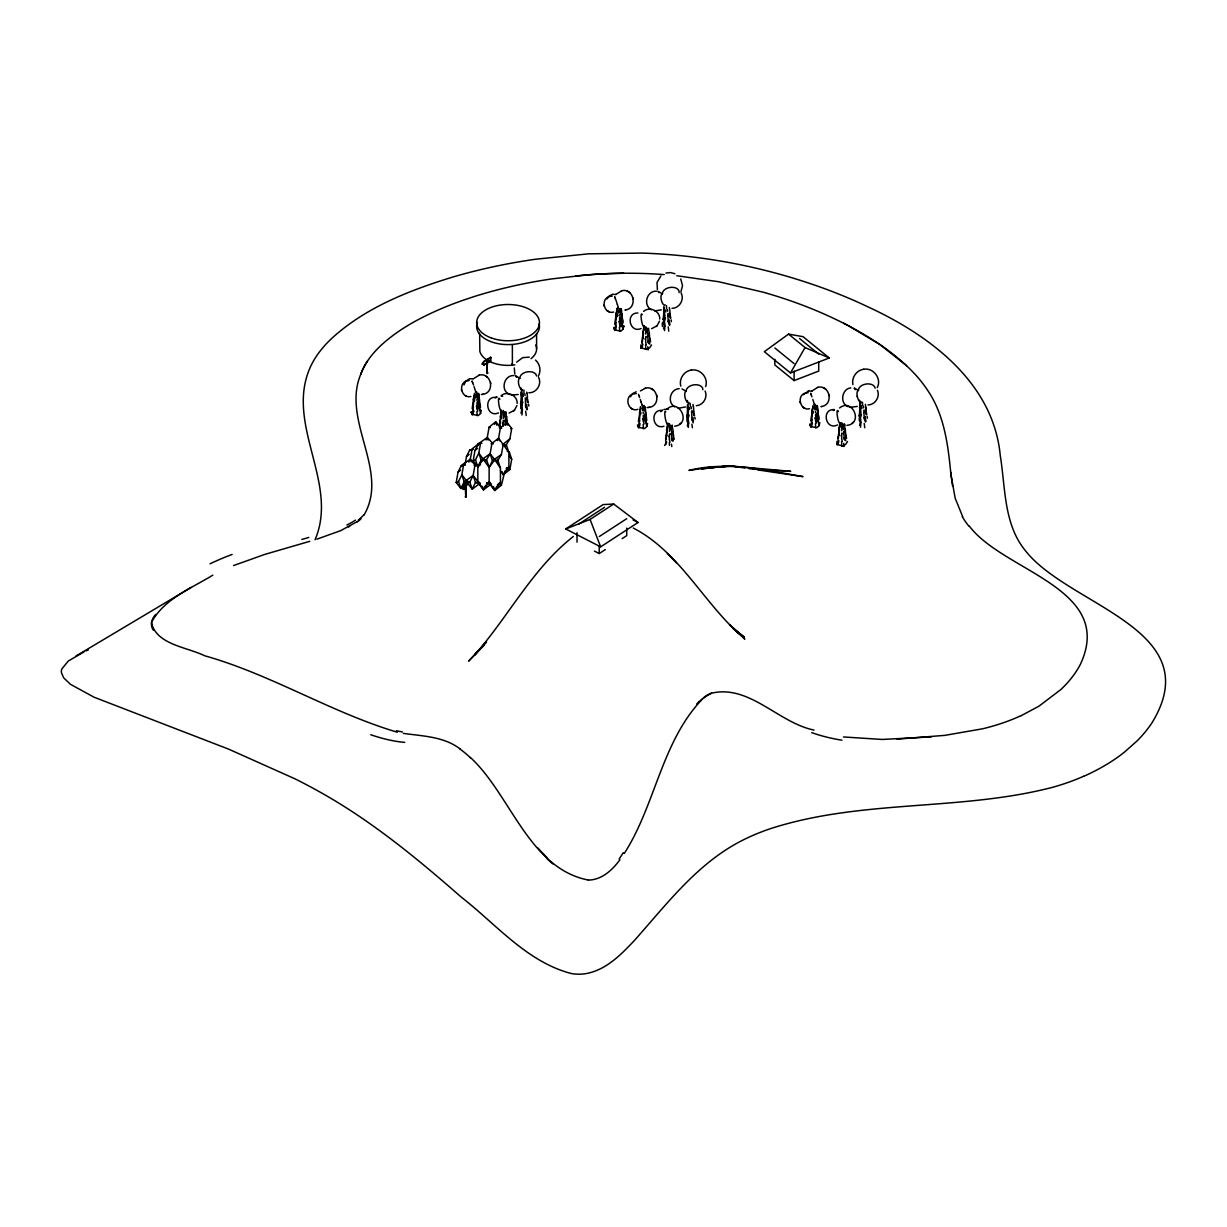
<?xml version="1.0" encoding="UTF-8"?>
<svg xmlns="http://www.w3.org/2000/svg" width="1227" height="1227" viewBox="0 0 1227 1227"><rect width="100%" height="100%" fill="white"/><g stroke="black" fill="none" stroke-linecap="round" stroke-linejoin="round"><path stroke-width="1.5" d="M503.239 413.208L503.239 414.849M645.801 328.821L645.77 334.158M669.513 427.456L669.513 426.229M841.799 426.843L841.799 425.401M520.769 408.652L520.723 405.677M663.332 324.265L663.286 321.29M669.513 428.07L669.482 431.567M687.059 421.674L686.997 418.698M841.799 427.257L841.768 430.754M859.345 420.846L859.283 417.886M503.239 410.447L503.239 412.149M503.223 415.263L503.208 418.545M645.801 327.778L645.801 326.919M669.513 423.898L669.513 425.186M841.799 422.655L841.799 424.358M521.874 395.876L521.935 393.315M860.434 408.07L860.495 405.523M473.07 410.508L473.085 408.361M522.058 407.379A15.276 13.512 23.5 0 1 521.843 405.6L522.073 397.747M522.334 389.603L522.319 390.938M615.632 326.121L615.647 323.974M639.344 423.53L639.359 421.382M669.022 425.094L669.022 423.898M688.608 403.162L688.608 403.974M860.894 401.812L860.879 403.146M664.635 313.36L664.328 321.213M669.006 425.294L669.006 426.29M688.362 410.769L688.04 418.622A15.276 13.512 23.5 0 0 688.347 420.401L688.792 423.438M860.633 409.941L860.326 417.793M811.645 420.57L811.63 422.717M477.042 405.048L477.104 407.931M619.604 320.661L619.666 323.545M643.316 418.07L643.393 420.953M815.602 417.257L815.679 420.14M475.416 394.542L475.401 395.324M503.208 422.349L503.208 420.278M515.723 376.045L516.536 377.241M645.77 337.977L645.77 336.52M658.285 291.658L658.93 292.67M669.482 435.386L669.497 433.929M813.976 406.735L813.961 407.533M841.768 434.557L841.768 433.116M854.299 388.284L855.296 389.665M521.659 389.634L521.644 390.692M860.234 401.842L860.204 402.901M474.435 393.315L474.42 393.53A29.985 20.292 -49.6 0 0 474.404 394.527L474.328 396.168M813.01 405.523L812.995 405.723A29.985 20.292 -49.6 0 0 812.964 406.735L812.887 408.361M617.672 315.952L617.702 314.971M667.595 424.849L667.611 424.235A30.675 22.193 42.4 0 1 667.611 423.836A6.442 1.166 80.1 0 0 667.902 423.116M616.89 311.781L616.936 310.17A29.985 20.292 -49.6 0 1 617.028 309.127L617.043 308.514M640.402 406.72L640.371 408.116M640.601 409.189L640.647 407.563A29.985 20.292 -49.6 0 1 640.724 406.735M501.291 412.809L501.337 411.214A30.675 22.193 42.4 0 1 501.352 410.416M643.853 328.437L643.899 326.842M839.851 425.017L839.897 423.422A30.675 22.193 42.4 0 1 839.912 422.625M521.23 396.398L520.754 403.944M663.792 312.026L663.316 319.572M687.503 409.435L687.043 416.981M859.79 408.606L859.329 416.152M501.045 413.898L501.091 412.272A30.169 23.282 -31.2 0 1 501.183 411.244L501.229 410.432M616.644 310.707L616.69 309.112A30.476 24.295 21.5 0 1 616.721 308.514M643.608 329.511L643.654 327.9A30.169 23.282 -31.2 0 1 643.746 326.873L643.807 325.845M667.319 426.919L667.365 425.294A30.169 23.282 -31.2 0 1 667.457 424.281L667.473 423.867M839.605 426.106L839.651 424.481A30.169 23.282 -31.2 0 1 839.743 423.453L839.789 422.64M466.643 484.389L466.781 480.754L467.027 484.466L463.576 489.389L467.027 484.466M641.874 341.75L643.362 331.765M811.937 413.208L812.013 412.011M503.177 423.208L503.131 426.106M645.739 338.821L645.693 341.719A13.62 12.209 -16.7 0 0 645.893 343.299L646.276 344.848M669.467 436.229L669.405 439.128M811.921 413.606L810.694 420.83M841.753 435.416L841.691 438.315A13.62 12.209 -16.7 0 0 841.891 439.88L842.274 441.429M522.135 395.754L522.227 394.005M664.697 311.367L664.789 309.633M666.875 432.487L666.414 435.922M688.424 408.775L688.5 407.042M860.694 407.962L860.787 406.214M473.745 401.382L473.162 406.981M616.307 317.011L615.724 322.609M640.019 414.419L639.451 420.002M666.921 431.29L666.982 430.493M812.305 413.591L811.722 419.189M640.893 344.894L640.908 347.916L646.537 349.296M836.891 441.475L836.906 444.496L842.535 445.876M500.371 419.067L499.312 426.137M642.933 334.68L642.58 338.545M666.644 432.088L665.601 439.159M838.931 431.26L838.286 436.797M664.42 314.342L664.298 315.508M475.34 396.49L475.217 398.192M643.945 325.845L643.93 326.045A30.675 22.193 42.4 0 0 643.868 326.827M500.693 417.471L500.141 422.901M839.268 429.665L838.747 434.91M499.558 425.968L499.435 427.64M642.12 341.581L641.951 343.729M665.832 438.99L665.663 441.137M838.118 438.162L837.949 440.309M473.438 399.803L472.134 408.622M521.306 395.048L521.552 392.318M616 315.416L614.696 324.235M639.727 412.824L638.408 421.643M663.868 310.661L664.114 307.931M687.58 408.07L687.826 405.339M859.866 407.257L860.112 404.527M490.325 360.922L490.631 357.318L490.647 361.06L483.683 364.879L490.647 361.06M486.751 372.855C489.466 338.79 484.834 379.281 487.963 372.855M465.186 484.726L466.413 484.726L465.739 497.15L465.186 484.726L466.413 484.726M465.186 496.828L466.413 496.797M662.212 323.069L662.442 326.459M514.266 367.885L514.834 374.112M473.929 399.711L474.113 398.438M616.475 315.324L616.675 314.051M640.203 412.732L640.402 411.459M812.489 411.919L812.673 410.646M521.736 399.879L521.874 396.858M860.296 412.088L860.449 409.066M501.076 414.956L500.877 416.106M466.183 484.22L460.861 488.484L456.199 482.502L458.024 472.18L461.337 465.508L470.324 459.159L472.134 448.852L478.775 443.53L479.067 444.404M464.972 465.14L466.475 456.551L469.803 449.864L473.377 449.358M491.429 483.913L483.484 489.803L477.824 481.444L477.824 466.781L473.162 460.8L474.972 450.478L478.3 443.806L487.288 437.456L489.098 427.134L495.739 421.812L501.644 428.315M464.926 464.987L463.668 464.481L461.858 474.788L464.189 481.812L467.518 483.162L469.834 482.134L473.162 475.462L474.972 465.14L470.324 459.159L468.867 462.088M485.923 460.815L490.125 453.76L491.935 443.438L498.591 438.116L500.401 427.809L507.042 422.487L511.705 428.468L509.895 438.775L505.693 445.846M500.57 417.41L500.8 416.152M497.226 461.475L501.429 454.419L503.239 444.097L509.895 438.775M486.659 482.686L490.125 484.496L494.788 490.478L501.429 485.156L504.696 471.92M500.417 470.647L503.239 474.834L509.895 469.512L511.705 459.205L509.374 452.196L507.303 451.337M666.859 430.432L667.074 429.174M839.13 429.603L839.513 427.932M463.975 384.925L465.723 381.198L469.327 378.898M616.414 312.87L616.199 314.035M639.911 411.444L640.141 410.278A24.065 19.187 19.3 0 0 640.54 408.146M487.978 360.891L486.736 360.891M838.409 436.367L837.888 438.346M463.959 489.45L462.886 488.821L463.653 485.831L466.781 480.754M467.165 480.815L462.886 488.821M516.92 405.554L514.512 410.125L509.067 413.07M659.482 321.167L657.074 325.738L651.629 328.683M705.663 386.551C708.731 377.855 700.111 368.207 691.138 370.14M472.364 414.373L478.331 415.539L480.555 413.468L481.291 410.355M614.926 329.986L620.893 331.152L623.117 329.081L623.853 325.968M638.653 427.395L644.62 428.56L646.844 426.49L647.58 423.376M810.94 426.582L816.891 427.732L819.13 425.662L819.851 422.548M664.236 274.587A280.692 162.056 0 0 0 623.776 273.253A300.063 173.237 0 0 0 587.472 274.879L552.073 278.866A332.256 191.826 0 0 0 506.045 287.716A324.986 187.639 0 0 0 473.438 296.796L463.085 300.262A295.308 170.492 0 0 0 443.07 307.916C420.738 317.379 398.821 328.897 380.907 345.477A173.743 100.307 0 0 0 376.367 350.017A160.093 92.424 0 0 0 367.471 361.091A152.961 88.313 0 0 0 360.692 374.465C341.382 420.8 389.879 471.122 363.944 515.171M630.54 396.796L632.657 393.56L636.246 391.781M521.291 401.597L520.463 403.867M663.853 317.226L663.025 319.48M687.565 414.619L686.752 416.889M859.038 416.076L859.483 414.818M837.059 444.082L836.906 444.496A15.982 3.819 -83.5 0 0 838.271 441.812M471.137 411.889L472.226 414.803M613.699 327.502L614.788 330.431M637.427 424.91L638.5 427.84M809.697 424.082L810.786 427.011M606.951 298.989L609.267 295.876L612.534 294.373M877.244 387.609C882.06 378.744 873.225 367.149 863.425 369.327M315.048 539.757C338.851 484.251 286.857 426.797 308.821 370.677A178.498 103.053 0 0 1 317.548 354.557A195.032 112.593 0 0 1 330.968 339.112C364.756 307.793 408.821 290.584 452.226 277.21A389.388 224.817 0 0 1 535.432 259.25L588.515 253.836L641.92 253.084A338.499 195.43 0 0 1 695.341 257.333C739.697 262.885 783.393 273.514 825.342 288.912A437.134 252.379 0 0 1 867.55 306.673C929.146 334.986 993.425 382.333 1000.266 455.585C1005.496 487.61 1003.609 524.159 1025.358 550.632C1068.794 606.353 1209.73 629.052 1151.785 723.132A220.231 127.148 0 0 1 1137.015 740.97L1124.377 752.182A202.93 117.163 0 0 1 1083.61 776.369M538.362 376.06C541.276 370.907 540.033 363.882 535.493 360.078M680.924 291.689L682.519 285.661L680.74 278.958M456.199 482.502L458.53 481.475L461.858 474.788L466.521 480.785L469.834 482.134L472.165 489.144L480.417 483.116M477.533 446.03L477.947 445.186M478.162 444.772L478.775 443.53M473.162 460.8L475.493 459.772L478.821 453.085L480.631 442.778L481.874 443.284M486.03 439.956L487.288 437.456L493.193 443.944M494.496 424.327L495.739 421.812L496.904 425.324M497.334 440.616L498.591 438.116L508.898 452.472L508.898 467.134L503.239 474.834L502.226 471.766M505.8 424.987L507.042 422.487L507.84 425.217M475.493 459.772L477.824 466.781L481.153 460.094L490.125 453.76L494.788 459.742L498.101 461.091L500.432 468.1L500.432 482.763L494.788 490.478L489.128 482.104L489.128 467.441L492.456 460.769L501.429 454.419M485.14 486.475L483.484 489.803L478.821 483.821L475.493 482.472L473.162 475.462L464.189 481.812L460.861 488.484L458.53 481.475M485.34 486.061L485.769 485.217M486.598 483.545L489.128 482.104L490.371 482.61M496.858 486.306L494.788 490.478L493.469 486.536M497.487 485.048L497.901 484.205M504.91 471.505L505.325 470.662M506.153 468.99L506.72 468.1M790.495 372.962L805.05 347.548L788.532 334.112L764.329 351.689L790.495 372.962L829.253 357.962L803.087 336.689L788.532 334.112M484.005 365.017L482.211 364.082L483.867 361.351L490.631 357.318M490.953 357.456L484.19 361.49L482.211 364.082M803.394 394.665L808.532 390.968M624.282 853.455C655.847 804.36 661.706 740.172 703.638 697.841M482.395 460.616L481.153 460.094L478.821 453.085L489.128 467.441L494.788 459.742L500.432 468.1M489.128 482.104L483.484 489.803L482.318 486.306M212.823 575.156C191.182 588.454 163.62 599.098 151.473 622.549C156.12 644.65 187.24 647.135 204.664 655.755C271.504 674.605 331.014 712.458 397.272 732.212M619.957 859.728C613.239 868.777 604.436 877.504 592.948 879.636A20.936 15.644 -8.2 0 1 588.408 880.081M155.706 614.39C151.719 618.561 149.617 625.433 153.498 630.325M473.269 378.852L479.236 375.125M516.628 362.18L522.656 357.67L529.297 357.134M615.831 294.465L621.798 290.753M811.829 391.06L817.796 387.333M646.522 349.526L649.604 347.855L651.537 344.925M842.52 446.122L845.602 444.435L847.535 441.505M496.858 397.517C483.208 394.91 485.846 418.407 498.545 412.901M637.917 312.977C625.095 312.716 629.589 333.775 641.107 328.514M662.519 410.447C649.881 408.79 651.92 430.171 663.976 426.244M660.755 411.705L662.442 410.201M674.605 426.198C692.028 424.189 679.283 397.487 666.828 409.266M834.36 409.588C820.94 408.714 825.602 430.938 837.474 424.941M846.891 425.386C863.808 423.56 852.351 397.349 839.59 407.993M483.852 645.617L468.607 661.138L486.552 641.874L474.772 654.819C508.699 616.276 532.472 568.576 573.316 536.506M474.772 654.819L486.107 642.089M515.739 375.861L519.849 378.299A8.451 5.46 -9.2 0 1 527.671 371.781A8.451 5.46 -9.2 0 1 536.582 376.014M658.301 291.489L662.35 293.851A5.736 2.408 77.2 0 0 661.46 300.661A5.736 2.408 77.2 0 0 665.325 304.909M682.013 388.882L686.138 391.321A8.451 5.46 -9.2 0 1 694.451 384.757A8.451 5.46 -9.2 0 1 702.887 389.695M854.299 388.069L858.425 390.493A5.736 2.408 77.2 0 0 857.274 396.505L857.351 396.812M495.125 397.977L496.92 396.75M667.304 408.821L666.921 409.189M833.992 409.91L833.302 410.554L834.345 409.634M513.607 410.968L514.512 410.125M660.908 275.906L657.012 282.486L657.396 289.725M656.169 326.581L657.074 325.738M640.371 390.922L645.509 388.161M679.881 423.99L680.786 423.146M852.167 423.162L853.072 422.318M699.237 701.675L702.151 699.037M466.475 456.551L469.143 454.419M474.972 450.478L477.64 448.346M458.024 472.18L460.677 470.064M480.478 464.65L477.824 466.781L483.484 459.082L486.797 460.432L489.128 467.441M501.03 395.8C506.95 390.37 517.625 395.37 517.165 403.438M643.592 311.413C649.512 305.998 660.187 310.998 659.727 319.051M356.551 521.981L340.891 530.555L316.903 539.174M565.708 528.96L603.117 504.604L613.699 504.036L638.055 522.487L600.647 546.843L565.708 528.96L590.064 519.42L613.699 504.036M578.561 524.22L604.543 507.303M599.221 536.582L626.736 518.668M594.466 551.122L599.221 553.546L605.34 549.573M622.15 538.622L626.736 535.632L626.736 528.101M685.479 406.965L678.163 408.3M75.905 656.062L191.121 587.411M348.453 526.95L349.772 526.23M1021.217 715.663L1038.916 706.2L1060.803 689.589A185.507 107.102 0 0 0 1080.435 664.252C1115.68 588.224 1003.379 571.675 969.407 526.168M661.276 309.848L654.697 310.937M857.274 406.428L849.866 407.349M84.034 651.874L68.267 661.062L61.764 669.037A24.157 13.942 0 0 0 61.396 672.534L63.635 677.795L70.445 684.298L94.065 697.212L228.682 749.16L295.063 778.869A591.966 341.766 0 0 1 333.545 799.912C379.542 827.519 420.984 861.875 461.275 897.121C496.091 924.176 527.15 962.213 571.552 973.578A28.788 16.626 0 0 0 575.386 974.054A25.445 14.693 0 0 0 585.325 973.732C605.755 970.358 620.923 954.775 634.497 940.373C667.427 903.379 698.424 861.952 743.945 839.59A177.593 102.531 0 0 1 771.169 828.424C862.443 799.114 960.68 811.292 1052.996 787.213A184.081 106.289 0 0 0 1078.763 778.363L1083.548 776.323M518.193 394.48L511.306 395.14M86.089 650.908L88.221 649.942M499.527 428.192L500.401 427.809M510.831 428.852L511.705 428.468M491.061 443.821L491.935 443.438M502.38 444.481L506.567 445.462L508.898 452.472M474.113 465.524L476.229 465.647M507.303 467.84L508.898 467.134M479.067 481.95L475.493 482.472L472.165 489.144L467.518 483.162M498.837 483.469L500.432 482.763M470.923 412.441L473.653 411.336M233.544 565.57L264.633 554.451L309.771 541.322M711.399 693.224C749.436 684.129 778.317 722.764 813.992 730.065M774.851 359.296L774.851 364.956L794.099 380.6L818.716 371.075L818.716 361.643M663.914 409.45L668.439 409.22M665.924 273.069L670.494 272.578L674.973 273.728M656.598 291.198C646.828 290.508 642.641 305.124 651.338 309.695M671.997 308.33C679.451 308.345 684.712 299.403 681.062 292.885M514.036 375.585C503.699 374.833 500.049 390.8 509.742 394.573M528.852 392.732C536.536 393.161 542.273 383.99 538.5 377.272M691.414 370.094C684.037 370.968 678.73 379.02 680.816 386.152M679.221 388.652C670.264 389.005 666.859 402.195 674.605 406.797M696.292 405.708C703.163 405.309 707.994 397.318 705.111 391.045M863.701 369.266C856.599 370.125 851.308 377.655 852.949 384.618M850.771 387.931C842.167 388.438 839.023 403.315 848.302 406.766M867.995 404.925C875.112 404.91 880.388 396.704 877.397 390.217M610.433 296.305C600.018 297.824 603.592 314.802 613.699 312.072M625.509 309.956C638.132 308.115 633.868 287.455 621.537 290.799M467.87 380.692C457.594 382.164 460.892 398.944 470.923 396.49M482.947 394.327C495.57 392.502 491.306 371.842 478.975 375.171M634.144 393.714C623.439 395.309 627.657 412.747 637.887 409.358M649.221 407.364C661.844 405.523 657.58 384.864 645.249 388.207M806.43 392.885C795.587 394.511 800.357 411.52 809.498 408.698M821.507 406.536C834.13 404.695 829.866 384.051 817.535 387.379M612.779 294.327L615.985 294.511M610.693 296.259L612.166 296.152M468.131 380.646L469.159 380.539M481.383 394.511L482.625 394.388M634.42 393.668L636.322 393.591M647.12 407.548L648.899 407.41M806.706 392.839L808.164 392.732M469.972 378.76L472.993 378.79M625.003 310.048L625.77 309.894M482.441 394.419L483.208 394.281M648.715 407.441L649.482 407.303M808.332 390.999L811.983 391.091M821.001 406.628L821.768 406.49M931.37 736.86L882.182 739.452L843.47 736.952M575.739 275.937L593.669 274.419A298.192 172.163 0 0 1 623.776 273.268M620.893 326.581L624.006 326.336M897.044 739.16L944.913 735.356L982.551 728.807A157.93 91.181 0 0 0 1021.109 715.602M588.408 880.081C528.73 868.363 510.769 794.743 470.416 757.473M718.976 467.226L713.301 466.904L688.914 470.416C726.967 460.969 765.403 470.079 803.041 476.628L758.056 469.956M752.949 469.174L760.51 469.604M768.056 470.048L790.709 471.337L731.798 466.061L707.412 467.732L731.798 466.061L744.927 468.008M676.813 275.738L718.731 281.75L763.501 292.271A366.275 211.473 0 0 1 843.593 323.253L847.673 325.308M748.669 468.561L754.298 469.389M403.361 733.378C422.763 736.169 443.867 736.461 460.156 748.961M501.536 396.076L502.595 396.321M489.098 427.134L490.34 427.656M478.3 443.806L479.542 444.312M469.803 449.864L471.045 450.386M493.699 461.275L492.456 460.769L490.125 453.76M506.567 468.162L509.895 469.512M461.337 465.508L462.594 466.015M498.729 484.052L501.429 485.156M633.255 528.039C678.378 551.23 702.427 600.616 738.93 633.684L729.544 624.543L744.82 639.098L732.488 627.396L744.268 637.12L733.01 628.546M805.05 347.548L829.253 357.962M608.147 311.305L608.929 311.673M804.16 407.901L804.943 408.254M631.874 408.714L632.657 409.082M465.6 395.692L466.367 396.06M627.334 291.274L628.27 291.719M823.332 387.87L824.283 388.299M651.046 388.683L651.997 389.128M633.071 519.926L638.055 522.487M843.639 323.238C869.82 336.735 895.235 352.855 915.373 374.618A246.428 142.271 0 0 1 927.597 390.263C944.238 414.619 948.011 444.557 950.802 473.177M848.348 325.661L880.142 344.695L906.523 365.646M607.764 311.075L606.982 310.538M824.759 388.576L825.71 389.235M802.979 407.119L803.762 407.671M628.761 291.995L629.712 292.655M652.473 389.404L653.424 390.063M630.693 407.947L631.476 408.484M486.199 376.382L487.15 377.042M799.483 338.453L818.716 354.097M774.851 347.977L794.099 363.621M547.487 858.118L541.015 851.415M667.411 553.546L676.522 562.948M540.524 850.878L538.07 848.118M509.374 456.214L511.705 459.205M473.162 475.462L477.824 481.444M962.658 516.628L955.173 498.193L951.002 474.88M814.605 405.217L814.222 404.373M614.65 296.873L614.85 297.578M617.442 304.741L618.607 308.621M618.469 308.437L618.132 307.532M810.618 393.284L811.277 394.879M614.773 296.919L615.279 298.299M638.485 394.327L638.991 395.707M472.058 381.106L472.717 382.671M590.064 519.42L600.647 546.843M642.058 405.539L641.966 404.711M475.631 392.088L476.045 393.008L475.739 391.888M811.338 395.063L811.937 396.781M615.34 298.483L616.353 301.428M639.052 395.892L639.65 397.609M472.778 382.855L473.545 385.094M616.598 302.149L617.426 304.71M640.31 399.557L641.154 402.119M498.591 438.116L499.466 440.754M487.288 437.456L488.147 440.079M470.324 459.159L471.199 461.781M474.051 386.597L475.631 391.536M812.826 399.435L814.59 405.14M641.154 402.149L641.936 404.619M865.51 422.073L864.621 419.373M669.497 325.492L668.608 322.793A15.629 11.733 -61 0 1 668.009 321.244M693.224 422.886L692.335 420.201M526.935 409.864L526.046 407.18M810.955 394.496L810.694 393.606M472.334 382.103L472.134 381.398M816.369 423.146L815.955 421.659M620.371 326.551L619.957 325.063M644.083 423.959L643.684 422.471A13.528 11.396 -44.1 0 1 643.209 421.014M477.809 410.938L477.395 409.45M511.996 363.744L512.38 365.186L512.38 344.756M844.774 440.171L844.437 438.821M648.776 343.591L648.439 342.241M672.488 440.999L672.151 439.649M818.164 421.382L817.903 420.263M818.256 421.751L818.792 424.159M673.715 436.122L673.301 434.082M507.441 423.085L507.012 421.06M846.124 435.861L845.587 433.254M650.126 339.281L649.574 336.673M645.632 421.091L646.844 426.49M621.905 323.683L623.117 329.081M479.343 408.07L480.555 413.468M669.988 442.257L669.635 440.692A13.62 12.209 -16.7 0 1 669.344 439.143M845.127 428.852L844.866 427.671A20.629 16.81 -10.6 0 1 844.621 425.462M506.567 416.659L506.306 415.462A20.629 16.81 -10.6 0 1 506.061 413.269M818.884 424.573L819.13 425.662M817.657 409.174L817.903 410.309M645.371 409.987L645.617 411.137M479.097 396.965L479.343 398.115M866.799 414.818L866.155 411.413M694.513 415.646L693.868 412.241M670.801 318.238L670.141 314.833M621.905 313.729L621.66 312.578A20.506 15.675 -33.9 0 1 621.598 310.4M528.239 402.625L527.579 399.22M857.228 396.29L857.274 396.52A5.736 2.408 77.2 0 0 860.725 401.704M865.342 404.358L865.618 405.662A27.868 22.454 -8 0 1 865.894 407.732M526.782 392.149L527.043 393.453M693.332 406.474L693.01 404.925A29.571 23.957 -14.4 0 1 692.948 404.389M669.298 307.517L669.605 309.066A27.868 22.454 -8 0 1 669.896 311.137L670.049 313.759M818.854 417.134L818.332 414.619A15.936 12.899 5 0 1 818.179 413.821L818.133 411.858M646.568 417.947L646.046 415.447M622.856 320.554L622.334 318.038A15.936 12.899 5 0 1 622.181 317.241M480.294 404.925L479.772 402.41A15.936 12.899 5 0 1 479.619 401.612L479.573 399.649M867.397 418.223L867.106 416.459M695.111 419.051L694.819 417.287M671.399 321.643L671.108 319.879M528.837 406.03L528.546 404.266M846.569 438.392L846.354 437.103M829.237 395.079L829.375 395.846M674.283 439.22L674.068 437.916M650.571 341.812L650.356 340.508M799.958 401.689L800.157 402.763M656.859 395.355L657.105 396.674M633.147 297.946L633.377 299.265M603.96 305.094L604.144 306.183M490.585 382.333L490.815 383.652M461.398 389.48L461.582 390.569M860.51 419.588L861.063 422.609M817.642 418.913L817.289 416.183M664.513 323.008L665.065 326.029M645.356 419.726L645.003 416.996M621.644 322.318L621.291 319.587M521.95 407.379L522.503 410.416M479.082 406.704L478.729 403.974M952.597 486.137L950.68 472.15M864.222 417.717L863.915 412.839M691.936 418.545L691.553 410.953M668.224 321.137L667.917 316.244M525.662 405.508L525.279 397.931M844.145 437.41L843.885 434.619M671.859 438.238L671.598 435.432M648.147 340.83L647.871 338.023M505.585 425.202L505.309 422.41M621.031 315.293L620.801 313.621M478.469 399.68L478.239 398.008M843.593 429.619L843.47 428.545M671.368 431.091L671.184 429.373M647.657 333.683L647.473 331.965M505.095 418.054L504.91 416.336M863.67 407.885L863.517 406.137M691.399 408.698L691.23 406.965M667.672 311.29L667.519 309.557M525.11 395.677L524.957 393.944M819.053 419.603L818.992 418.33M646.767 420.416L646.706 419.143M644.221 405.539L644.282 406.566A32.945 23.052 46 0 1 644.328 407.165L644.374 409.189M623.055 323.008L622.994 321.735M480.493 407.395L480.432 406.122M845.372 430.447L845.418 431.244M845.495 432.441L845.449 431.643M673.209 433.269L673.163 432.456M649.482 335.861L649.436 335.048M622.242 317.241L622.135 315.262M620.525 308.544L620.571 309.158A32.945 23.052 46 0 1 620.601 309.771L620.647 311.781M506.92 420.232L506.812 418.238A19.218 15.506 -3.7 0 0 506.69 416.643M865.909 407.732L865.971 408.775M645.847 412.671L645.954 414.649A15.936 12.899 5 0 0 645.969 415.447M866.047 410.355L865.986 409.297M693.761 411.168L693.623 408.545A27.868 22.454 -8 0 0 693.408 406.459M527.487 398.146L527.334 395.523A27.868 22.454 -8 0 0 527.135 393.438M816.553 405.539L816.568 405.738A32.945 23.052 46 0 1 816.615 406.352L816.661 408.361M477.993 393.33L478.009 393.53A32.945 23.052 46 0 1 478.039 394.143L478.085 396.168M817.167 413.33L817.243 415.339M644.881 414.143L644.957 416.168M621.169 316.735L621.245 318.759M478.607 401.122L478.683 403.146M673.132 432.057L673.086 431.26A19.218 15.506 -3.7 0 0 672.963 429.665L672.58 428.484A20.629 16.81 -10.6 0 1 672.335 426.29L672.258 425.094M649.42 334.649L649.374 333.851A19.218 15.506 -3.7 0 0 649.252 332.256L648.868 331.075A20.629 16.81 -10.6 0 1 648.623 328.882L648.562 328.284M504.711 411.597L504.726 411.812A33.16 18.834 60.7 0 1 504.757 412.425L504.788 414.465M843.777 431.735L843.839 433.775M671.491 432.548L671.552 434.603M647.779 335.14L647.841 337.195M505.217 419.527L505.279 421.567M863.839 410.125L863.915 412.563M667.841 313.545L667.917 315.983M844.59 425.478L844.544 424.067M506.015 413.269L505.969 411.858M817.397 407.027L817.351 405.631M815.51 412.625L815.464 411.29M645.111 407.855L645.08 406.658M643.224 413.453L643.178 412.119M621.399 310.446L621.353 309.051A28.482 21.841 -32.2 0 0 621.291 308.667M619.512 316.045L619.466 314.71M478.837 394.818L478.791 393.438M476.95 400.416L476.904 399.082M844.544 424.266L844.575 425.063M815.572 414.343L815.602 416.413M671.031 425.447L671.062 427.487M643.285 415.171L643.316 417.226M619.574 317.762L619.604 319.818M477.012 402.149L477.042 404.204M843.348 426.674L843.317 424.634A33.16 18.834 60.7 0 0 843.302 424.021M647.35 330.078L647.319 328.253M643.071 405.631L643.101 407.103M619.359 308.637L619.39 309.695M815.341 404.373L815.388 406.29M476.782 391.965L476.828 394.082A29.601 4.954 83 0 1 476.889 395.263L476.843 396.75M643.117 408.146L643.132 409.772M619.405 310.738L619.405 312.364M815.418 408.959L815.403 407.318A29.601 4.954 83 0 0 815.449 406.428M815.403 407.732L815.403 408.545M536.598 333.591L536.598 348.637M794.099 371.167L794.099 380.6M599.221 546.015L599.221 553.546M577.027 532.763L577.027 542.196M497.595 459.143L497.595 462.809M525.601 411.214A21.795 10.568 -85.7 0 1 526.168 415.554M525.877 407.287A15.629 11.733 -61 0 1 525.447 405.631M526.782 397.364A28.39 10.169 73.1 0 1 526.858 399.818M524.021 393.192A29.969 12.577 71.3 0 1 523.944 390.017M522.165 410.478A21.012 18.666 -40.8 0 1 521.92 415.048M523.239 396.474A30.154 9.647 -77.5 0 1 523.331 394.619M521.199 392.824A31.764 7.132 -80.3 0 1 521.046 395.646M521.797 408.852A30.66 26.473 32.4 0 1 521 413.238M521.26 405.907A21.703 13.144 67.4 0 1 521.26 404.22M521.736 396.26A40.322 29.019 -44.6 0 1 521.843 394.925M521.368 390.8A40.66 27.485 -49.5 0 1 521.26 392.395M521.904 405.355A21.089 6.135 -59.3 0 1 522.917 402.134M522.119 399.757A14.601 8.574 -38.3 0 1 521.72 401.505M522.549 394.128A21.043 2.147 -85.1 0 1 522.579 393.253M520.892 389.174A25.215 4.678 83.5 0 1 521.076 388.069M527.457 409.036A24.295 10.399 52.1 0 1 526.69 404.327M527.211 400.907A17.868 2.607 71.6 0 1 527.533 402.41M527.303 399.189A24.387 19.111 24.5 0 1 527.227 398.115M522.119 389.511A5.736 2.408 77.2 0 1 518.699 384.25A5.736 2.408 77.2 0 1 519.742 378.33M473.729 410.662A16.426 14.279 47 0 1 472.748 414.573M473.331 408.453A11.841 7.362 73 0 1 473.392 407.103M474.42 401.229A21.503 15.184 -47.2 0 1 474.665 399.603M473.898 396.321A22.715 15.061 -50.6 0 1 473.637 398.545M473.085 410.125A15.874 6.948 88.1 0 1 471.72 413.499M473.208 399.726A22.838 18.006 29.5 0 1 473.453 398.361L473.852 397.257A24.065 19.187 19.3 0 0 474.251 395.109M477.87 402.333A23.236 1.626 -76.4 0 1 478.147 401.091M475.662 395.539A30.798 15.721 65.1 0 1 475.601 396.704M480.018 410.079A15.89 9.064 33.3 0 1 479.619 407.027M479.864 404.588A11.058 3.988 59.4 0 1 480.048 405.754M479.19 398.162A19.111 14.724 -27.5 0 1 479.343 399.695M479.236 396.919A20.506 15.675 -33.9 0 1 479.036 394.772M479.082 408.928A15.552 4.433 -88.2 0 1 478.76 407.548M478.177 403.606A21.396 10.644 65.4 0 1 478.147 402.747M479.113 399.864A23.037 15.568 48.2 0 1 479.205 401.336M477.978 397.947A24.218 17.055 45.8 0 1 477.855 396.091M476.843 411.52A18.482 12.101 -73.8 0 1 477.073 415.631M477.272 409.511A13.528 11.396 -44.1 0 1 476.935 407.993M476.429 405.708A18.482 2.776 -84.5 0 1 476.413 406.459M478.162 405.385A21.104 2.638 83.9 0 1 478.116 407.364M476.199 397.517A22.408 4.172 82.6 0 1 476.214 394.987M500.877 410.846A6.442 1.166 80.1 0 1 498.576 402.165A6.442 1.166 80.1 0 1 499.864 399.358M501.552 410.432A6.442 1.166 80.1 0 1 501.368 410.876M499.834 426.168A11.917 5.337 83.3 0 1 499.972 424.849M500.739 419.036A21.641 17.132 -27.6 0 1 501.03 417.41M500.785 413.944A22.853 17.423 -32.7 0 1 500.478 416.168M500.662 422.103A11.656 2.301 -69.9 0 1 500.371 423.468M500.248 417.241A22.991 16.043 48.7 0 1 500.493 415.892M501.659 412.947A24.218 17.638 40.5 0 1 501.383 415.094M506.95 422.763A11.135 1.963 69.5 0 1 507.196 423.913M506.812 421.03A16.043 12.377 28.8 0 1 506.736 420.217M504.665 421.582A21.519 6.795 75.9 0 1 504.665 420.708M505.938 418.514A23.19 12.454 62.2 0 1 506.015 420.033M504.558 416.183A24.371 13.972 60.5 0 1 504.466 414.281M502.641 422.947A18.589 6.549 -75.3 0 1 502.61 423.744M504.343 416.413A21.242 1.84 -87.5 0 1 504.358 415.247M503.285 412.625A29.785 1.288 -88.3 0 1 503.3 411.597M535.77 344.956A28.543 16.472 0 0 1 531.061 358.652M514.895 364.894A28.543 16.472 0 0 1 479.849 351.397L479.665 334.695A28.543 16.472 0 0 1 479.527 333.207M539.098 323.729A31.396 18.129 0 0 1 506.92 344.588A31.396 18.129 0 0 1 477.456 322.425M691.875 424.235A21.795 10.568 -85.7 0 1 692.381 427.748M692.151 420.324A15.629 11.733 -61 0 1 691.721 418.652M693.071 410.401A28.39 10.169 73.1 0 1 693.148 412.855M690.295 406.229A29.969 12.577 71.3 0 1 690.218 403.33M688.439 423.499A21.012 18.666 -40.8 0 1 688.286 427.471M689.513 409.496A30.154 9.647 -77.5 0 1 689.605 407.64M687.473 405.861A31.764 7.132 -80.3 0 1 687.319 408.668M688.071 421.873A30.66 26.473 32.4 0 1 687.365 425.968M687.534 418.928A21.703 13.144 67.4 0 1 687.534 417.241M688.025 409.297A40.322 29.019 -44.6 0 1 688.117 407.947M687.611 404.358A40.66 27.485 -49.5 0 1 687.534 405.431M688.178 418.392A21.089 6.135 -59.3 0 1 689.191 415.171M688.148 414.02A14.601 8.574 -38.3 0 1 688.01 414.542M687.166 402.195A25.215 4.678 83.5 0 1 687.473 400.508M693.5 421.183A24.295 10.399 52.1 0 1 692.979 417.364M693.485 413.928A17.868 2.607 71.6 0 1 693.807 415.432M693.577 412.211A24.387 19.111 24.5 0 1 693.516 411.137M688.96 402.364A5.736 2.408 77.2 0 1 685.141 397.962A5.736 2.408 77.2 0 1 686.016 391.352M640.003 423.698A16.426 14.279 47 0 1 639.022 427.594M639.604 421.474A11.841 7.362 73 0 1 639.666 420.125M640.693 414.251A21.503 15.184 -47.2 0 1 640.939 412.625M640.172 409.343A22.715 15.061 -50.6 0 1 639.911 411.582M639.359 423.146A15.874 6.948 88.1 0 1 637.994 426.536M639.482 412.763A22.838 18.006 29.5 0 1 639.727 411.382M646.292 423.1A15.89 9.064 33.3 0 1 645.893 420.048M646.138 417.609A11.058 3.988 59.4 0 1 646.322 418.79M645.463 411.183A19.111 14.724 -27.5 0 1 645.617 412.717M645.509 409.941A20.506 15.675 -33.9 0 1 645.31 407.809M645.371 421.95A15.552 4.433 -88.2 0 1 645.034 420.57M644.451 416.628A21.396 10.644 65.4 0 1 644.42 415.784M645.387 412.901A23.037 15.568 48.2 0 1 645.479 414.358M644.252 410.968A24.218 17.055 45.8 0 1 644.129 409.112M643.117 424.542A18.482 12.101 -73.8 0 1 643.347 428.652M642.718 418.729A18.482 2.776 -84.5 0 1 642.687 419.481M644.436 418.407A21.104 2.638 83.9 0 1 644.39 420.386M642.473 410.539A22.408 4.172 82.6 0 1 642.488 408.024M643.163 407.257A29.601 4.954 83 0 1 643.178 408.3M667.166 423.867A6.442 1.166 80.1 0 1 664.942 415.922A6.442 1.166 80.1 0 1 665.77 411.689M666.598 441.551A16.534 12.699 65.5 0 1 665.755 444.573M666.108 439.189A11.917 5.337 83.3 0 1 666.246 437.87M667.028 432.057A21.641 17.132 -27.6 0 1 667.304 430.432M667.059 426.965A22.853 17.423 -32.7 0 1 666.767 429.205M665.985 442.64A15.982 3.819 -83.5 0 1 664.574 445.508M666.936 435.125A11.656 2.301 -69.9 0 1 666.66 436.49M666.522 430.278A22.991 16.043 48.7 0 1 666.767 428.913M667.948 425.968A24.218 17.638 40.5 0 1 667.657 428.116M673.332 440.907A15.982 7.239 47.5 0 1 672.963 438.3M673.224 435.784A11.135 1.963 69.5 0 1 673.485 436.95M673.086 434.067A16.043 12.377 28.8 0 1 673.025 433.238M671.445 444.189A21.687 4.356 86.2 0 1 671.813 446.597M671.844 440.064A15.644 7.5 -79 0 1 671.506 438.637M670.954 434.619A21.519 6.795 75.9 0 1 670.939 433.745M672.212 431.536A23.19 12.454 62.2 0 1 672.289 433.054M670.847 429.205A24.371 13.972 60.5 0 1 670.74 427.303M669.313 442.502A18.604 14.678 -60.1 0 1 669.405 445.401M668.93 435.968A18.589 6.549 -75.3 0 1 668.884 436.781M670.617 429.45A21.242 1.84 -87.5 0 1 670.632 428.269M669.574 425.646A29.785 1.288 -88.3 0 1 669.574 424.619M642.871 344.143A16.534 12.699 65.5 0 1 641.675 347.993M642.396 341.781A11.917 5.337 83.3 0 1 642.534 340.462M643.301 334.649A21.641 17.132 -27.6 0 1 643.592 333.023M643.347 329.557A22.853 17.423 -32.7 0 1 643.04 331.796M642.258 345.232A15.982 3.819 -83.5 0 1 640.862 348.1M643.224 337.716A11.656 2.301 -69.9 0 1 642.933 339.081M642.81 332.87A22.991 16.043 48.7 0 1 643.055 331.505M644.221 328.56A24.218 17.638 40.5 0 1 643.945 330.707M649.804 344.143A15.982 7.239 47.5 0 1 649.252 340.891M649.512 338.376A11.135 1.963 69.5 0 1 649.758 339.542M649.374 336.658A16.043 12.377 28.8 0 1 649.298 335.83M647.733 346.781A21.687 4.356 86.2 0 1 648.193 349.879M648.132 342.655A15.644 7.5 -79 0 1 647.795 341.229M647.227 337.21A21.519 6.795 75.9 0 1 647.227 336.336M648.5 334.127A23.19 12.454 62.2 0 1 648.577 335.646M647.12 331.796A24.371 13.972 60.5 0 1 647.028 329.894M645.601 345.094A18.604 14.678 -60.1 0 1 645.571 349.373M645.203 338.56A18.589 6.549 -75.3 0 1 645.172 339.373M646.905 332.042A21.242 1.84 -87.5 0 1 646.92 330.861M645.847 328.238A29.785 1.288 -88.3 0 1 645.862 327.21M643.439 326.459A6.442 1.166 80.1 0 1 641.169 318.023A6.442 1.166 80.1 0 1 642.288 314.71M644.16 325.784A6.442 1.166 80.1 0 1 643.93 326.489M616.291 326.29A16.426 14.279 47 0 1 615.31 330.186M615.893 324.066A11.841 7.362 73 0 1 615.954 322.716M616.982 316.842A21.503 15.184 -47.2 0 1 617.227 315.216M616.46 311.934A22.715 15.061 -50.6 0 1 616.199 314.173M615.647 325.738A15.874 6.948 88.1 0 1 614.282 329.127M615.77 315.354A22.838 18.006 29.5 0 1 616.015 313.974M616.813 310.738A24.065 19.187 19.3 0 1 616.521 312.9M620.433 317.962A23.236 1.626 -76.4 0 1 620.586 317.241M617.089 314.373A30.552 14.095 69.4 0 1 617.181 313.391M622.58 325.692A15.89 9.064 33.3 0 1 622.181 322.64M622.426 320.201A11.058 3.988 59.4 0 1 622.61 321.382M621.752 313.775A19.111 14.724 -27.5 0 1 621.905 315.308M621.644 324.541A15.552 4.433 -88.2 0 1 621.322 323.161M620.739 319.219A21.396 10.644 65.4 0 1 620.709 318.376M621.675 315.492A23.037 15.568 48.2 0 1 621.767 316.949M620.54 313.56A24.218 17.055 45.8 0 1 620.417 311.704M619.405 327.134A18.482 12.101 -73.8 0 1 619.635 331.244M619.834 325.124A13.528 11.396 -44.1 0 1 619.497 323.606M618.991 321.321A18.482 2.776 -84.5 0 1 618.975 322.072M620.724 320.999A21.104 2.638 83.9 0 1 620.678 322.977M618.761 313.13A22.408 4.172 82.6 0 1 618.776 310.615M619.436 309.848A29.601 4.954 83 0 1 619.451 310.891M662.411 293.913A8.451 5.46 -9.2 0 1 670.985 287.317A8.451 5.46 -9.2 0 1 679.129 292.624M668.163 326.827A21.795 10.568 -85.7 0 1 668.73 331.167M669.344 312.992A28.39 10.169 73.1 0 1 669.421 315.446M666.583 308.821A29.969 12.577 71.3 0 1 666.506 305.646M664.727 326.091A21.012 18.666 -40.8 0 1 664.482 330.676M664.62 322.992A15.276 13.512 23.5 0 1 664.405 321.213M665.801 312.087A30.154 9.647 -77.5 0 1 665.893 310.232M663.761 308.452A31.764 7.132 -80.3 0 1 663.608 311.259M664.359 324.465A30.66 26.473 32.4 0 1 663.562 328.851M663.822 321.52A21.703 13.144 67.4 0 1 663.822 319.833M664.298 311.888A40.322 29.019 -44.6 0 1 664.405 310.538M663.93 306.413A40.66 27.485 -49.5 0 1 663.822 308.023M664.467 320.983A21.089 6.135 -59.3 0 1 665.479 317.762M664.681 315.37A14.601 8.574 -38.3 0 1 664.282 317.133M670.019 324.649A24.295 10.399 52.1 0 1 669.252 319.956M669.773 316.52A17.868 2.607 71.6 0 1 670.095 318.023M669.865 314.802A24.387 19.111 24.5 0 1 669.789 313.729M864.161 423.407A21.795 10.568 -85.7 0 1 864.728 427.763M864.437 419.496A15.629 11.733 -61 0 1 864.007 417.824M865.357 409.573A28.39 10.169 73.1 0 1 865.418 412.027M862.581 405.401A29.969 12.577 71.3 0 1 862.504 402.226M860.725 422.671A21.012 18.666 -40.8 0 1 860.48 427.257M860.618 419.573A15.276 13.512 23.5 0 1 860.403 417.793M861.799 408.668A30.154 9.647 -77.5 0 1 861.891 406.827M859.759 405.033A31.764 7.132 -80.3 0 1 859.606 407.839M860.357 421.045A30.66 26.473 32.4 0 1 859.575 425.432M859.82 418.116A21.703 13.144 67.4 0 1 859.82 416.413M860.311 408.468A40.322 29.019 -44.6 0 1 860.403 407.134M859.928 402.993A40.66 27.485 -49.5 0 1 859.82 404.603M860.464 417.563A21.089 6.135 -59.3 0 1 861.477 414.343M860.679 411.95A14.601 8.574 -38.3 0 1 860.296 413.714M861.124 406.336A21.043 2.147 -85.1 0 1 861.139 405.447M859.452 401.382A25.215 4.678 83.5 0 1 859.636 400.278M866.017 421.244A24.295 10.399 52.1 0 1 865.25 416.536M865.771 413.1A17.868 2.607 71.6 0 1 866.093 414.619M865.863 411.398A24.387 19.111 24.5 0 1 865.802 410.324M858.425 390.493A8.451 5.46 -9.2 0 1 866.231 383.99A8.451 5.46 -9.2 0 1 875.142 388.207M812.289 422.87A16.426 14.279 47 0 1 811.308 426.781M811.891 420.662A11.841 7.362 73 0 1 811.952 419.312M812.98 413.438A21.503 15.184 -47.2 0 1 813.225 411.797M812.458 408.514A22.715 15.061 -50.6 0 1 812.197 410.754L812.412 409.45A24.065 19.187 19.3 0 0 812.811 407.318M811.645 422.333A15.874 6.948 88.1 0 1 810.28 425.708M811.768 411.935A22.838 18.006 29.5 0 1 812.013 410.554M816.584 413.821A23.236 1.626 -76.4 0 1 816.722 413.208M814.222 407.747A30.798 15.721 65.1 0 1 814.161 408.898M818.578 422.287A15.89 9.064 33.3 0 1 818.179 419.235M818.424 416.781A11.058 3.988 59.4 0 1 818.608 417.962M817.749 410.355A19.111 14.724 -27.5 0 1 817.903 411.904M817.796 409.128A20.506 15.675 -33.9 0 1 817.596 406.981M817.657 421.137A15.552 4.433 -88.2 0 1 817.32 419.757M816.737 415.8A21.396 10.644 65.4 0 1 816.707 414.956M817.673 412.073A23.037 15.568 48.2 0 1 817.765 413.545M816.538 410.155A24.218 17.055 45.8 0 1 816.415 408.284M815.403 423.729A18.482 12.101 -73.8 0 1 815.633 427.824M815.832 421.705A13.528 11.396 -44.1 0 1 815.495 420.186M814.989 417.916A18.482 2.776 -84.5 0 1 814.973 418.652M816.722 417.594A21.104 2.638 83.9 0 1 816.676 419.557M814.759 409.726A22.408 4.172 82.6 0 1 814.774 407.195M839.452 423.039A6.442 1.166 80.1 0 1 837.136 414.297A6.442 1.166 80.1 0 1 838.455 411.643M840.096 422.702A6.442 1.166 80.1 0 1 839.928 423.07M838.885 440.738A16.534 12.699 65.5 0 1 837.673 444.588M838.394 438.361A11.917 5.337 83.3 0 1 838.532 437.042M839.314 431.229A21.641 17.132 -27.6 0 1 839.59 429.603M839.345 426.137A22.853 17.423 -32.7 0 1 839.038 428.376M839.176 434.527A11.656 2.301 -69.9 0 1 838.946 435.662M838.808 429.45A22.991 16.043 48.7 0 1 839.053 428.085M840.219 425.155A24.218 17.638 40.5 0 1 839.943 427.303M845.802 440.723A15.982 7.239 47.5 0 1 845.25 437.472M845.51 434.971A11.135 1.963 69.5 0 1 845.771 436.122M845.372 433.238A16.043 12.377 28.8 0 1 845.311 432.41M845.25 428.837A19.218 15.506 -3.7 0 1 845.418 430.447M843.731 443.376A21.687 4.356 86.2 0 1 844.191 446.459M844.13 439.251A15.644 7.5 -79 0 1 843.793 437.824M843.24 433.791A21.519 6.795 75.9 0 1 843.225 432.916M844.498 430.723A23.19 12.454 62.2 0 1 844.575 432.241M843.118 428.392A24.371 13.972 60.5 0 1 843.026 426.49M841.599 441.674A18.604 14.678 -60.1 0 1 841.584 445.953M841.201 435.14A18.589 6.549 -75.3 0 1 841.17 435.953M842.903 428.622A21.242 1.84 -87.5 0 1 842.918 427.441M841.86 424.818A29.785 1.288 -88.3 0 1 841.86 423.806M841.891 740.188A144.08 96.258 -7.6 0 1 811.722 732.642M703.592 697.626A60.767 38.144 -81.4 0 1 711.384 693.071M703.838 697.918A60.721 37.884 -80.7 0 1 711.415 693.362M696.599 704.145A70.123 43.037 -79.4 0 1 699.175 701.491M623.285 852.673A130.568 116.013 68.4 0 1 619.114 858.992M552.871 863.915A176.857 151.903 -59.9 0 1 546.997 858.716M460.156 749.206A112.531 55.997 71.6 0 1 470.386 757.749M402.441 731.967A237.24 93.758 43.2 0 1 396.336 730.709M404.741 742.381A208.973 81.396 42.7 0 1 370.753 734.743M210.047 563.807A241.78 191.121 -51.5 0 1 232.118 554.466M308.836 537.441A285.799 69.939 -5.9 0 1 301.827 539.451M355.462 520.11A120.614 52.546 6.2 0 1 346.873 525.018M360.217 518.546A111.534 51.825 10.4 0 1 358.192 520.233M363.575 515.033A115.66 55.445 13.6 0 1 360.14 518.484M360.999 518.822A112.332 52.316 10.6 0 1 357.011 522.165M360.692 374.465A152.148 87.838 0 0 1 367.471 361.091M968.962 526.26A138.298 77.148 3.1 0 1 962.336 516.69M720.019 466.797L701.522 468.883L725.909 466.214L720.019 466.797M491.521 338.038A31.396 18.129 0 0 0 539.451 323.192A31.396 18.129 0 0 0 493.223 306.658A31.396 18.129 0 0 0 491.521 338.038"/></g></svg>
